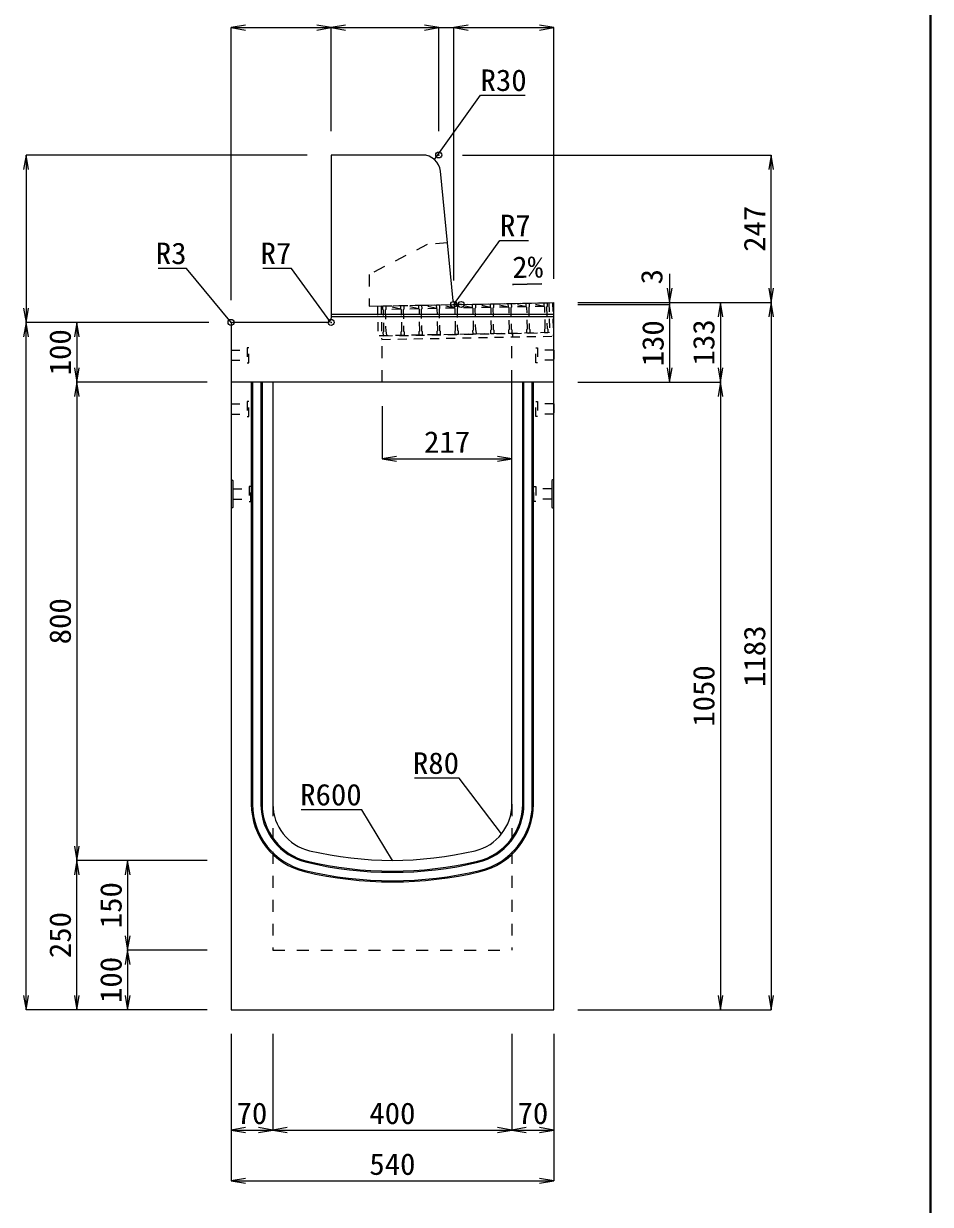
# Model space of a CAD drawing. Units: millimetres at full size; some dimension numbers follow another scale. Extents: x -18734 to 51600, y -18820 to 17820.
# Drawn here: x -2917 to -1400, y 13803 to 15778 of the extents above; entities that cross this region are included whole.
import ezdxf
from ezdxf.enums import TextEntityAlignment as Align

# ---------------------------------------------------------------- set-up
doc = ezdxf.new("R2010")
doc.units = ezdxf.units.MM
doc.header["$LTSCALE"] = 20
doc.header["$PDMODE"] = 32
doc.header["$PDSIZE"] = 10
doc.linetypes.add('USER1', pattern=[2, 1, -1])
doc.linetypes.add('USER2', pattern=[1.35, 0.75, -0.6])
for name, color, linetype, lineweight in [('インサート', 3, 'USER2', 9), ('グレーチング', 7, 'USER2', 5), ('受枠', 3, 'USER2', 9), ('図枠', 7, 'Continuous', 5), ('寸法線', 7, 'Continuous', 13), ('引出線', 4, 'Continuous', 13), ('本体', 2, 'Continuous', 13), ('目地', 132, 'Continuous', 5)]:
    doc.layers.add(name, color=color, linetype=linetype, lineweight=lineweight)
doc.layers.add('作業エリア', color=11, linetype='Continuous')
doc.styles.add('ＭＳ 明朝', font='')
doc.styles.get('ＭＳ 明朝').set_extended_font_data('MS Mincho')

# ---------------------------------------------------------------- blocks, each defined once
blk = doc.blocks.new('open_arrow')
at = {"color": 0, "linetype": 'Continuous', "lineweight": -2}
blk.add_lwpolyline([(7.5, 1.25), (0, 0), (7.5, -1.25)], dxfattribs=at)

msp = doc.modelspace()

# ---------------------------------------------------------------- linework, layer by layer
at = {"layer": 'インサート'}
for p, q in [((-2570, 15231.66), (-2543, 15231.66)), ((-2570, 15231.66), (-2570, 15214.66)), ((-2540, 15235.66), (-2543, 15235.66)), ((-2543, 15235.66), (-2543, 15210.66)), ((-2540, 15210.66), (-2540, 15235.66)), ((-2060, 15235.66), (-2057, 15235.66)), ((-2060, 15210.66), (-2060, 15235.66)), ((-2057, 15235.66), (-2057, 15210.66)), ((-2030, 15231.66), (-2057, 15231.66)), ((-2030, 15231.66), (-2030, 15214.66)), ((-2570, 15214.66), (-2543, 15214.66)), ((-2543, 15210.66), (-2540, 15210.66)), ((-2057, 15210.66), (-2060, 15210.66)), ((-2030, 15214.66), (-2057, 15214.66)), ((-2570, 15141.66), (-2543, 15141.66)), ((-2570, 15141.66), (-2570, 15124.66)), ((-2540, 15145.66), (-2543, 15145.66)), ((-2543, 15145.66), (-2543, 15120.66)), ((-2540, 15120.66), (-2540, 15145.66)), ((-2060, 15145.66), (-2057, 15145.66)), ((-2060, 15120.66), (-2060, 15145.66)), ((-2057, 15145.66), (-2057, 15120.66)), ((-2030, 15141.66), (-2057, 15141.66)), ((-2030, 15141.66), (-2030, 15124.66)), ((-2570, 15124.66), (-2543, 15124.66)), ((-2543, 15120.66), (-2540, 15120.66)), ((-2057, 15120.66), (-2060, 15120.66)), ((-2030, 15124.66), (-2057, 15124.66)), ((-2566.8, 14999.66), (-2539.8, 14999.66)), ((-2566.8, 14999.66), (-2566.8, 14982.66)), ((-2536.8, 15003.66), (-2539.8, 15003.66)), ((-2539.8, 15003.66), (-2539.8, 14978.66)), ((-2536.8, 14978.66), (-2536.8, 15003.66)), ((-2063.2, 15003.66), (-2060.2, 15003.66)), ((-2063.2, 14978.66), (-2063.2, 15003.66)), ((-2060.2, 15003.66), (-2060.2, 14978.66)), ((-2033.2, 14999.66), (-2060.2, 14999.66)), ((-2033.2, 14999.66), (-2033.2, 14982.66)), ((-2566.8, 14982.66), (-2539.8, 14982.66)), ((-2539.8, 14978.66), (-2536.8, 14978.66)), ((-2060.2, 14978.66), (-2063.2, 14978.66)), ((-2033.2, 14982.66), (-2060.2, 14982.66))]:
    msp.add_line(p, q, dxfattribs=at)
at = {"layer": 'グレーチング'}
for p, q in [((-2316.03, 15305.63), (-2041.08, 15310.95)), ((-2105.95, 15303.69), (-2131.07, 15309.21)), ((-2075.96, 15304.27), (-2101.07, 15309.79)), ((-2045.96, 15304.85), (-2071.08, 15310.37)), ((-2285.92, 15300.21), (-2311.03, 15305.72)), ((-2285.92, 15300.21), (-2310.92, 15299.73)), ((-2255.93, 15300.79), (-2281.04, 15306.31)), ((-2255.93, 15300.79), (-2280.92, 15300.31)), ((-2225.93, 15301.37), (-2251.04, 15306.89)), ((-2225.93, 15301.37), (-2250.93, 15300.89)), ((-2195.94, 15301.95), (-2221.05, 15307.47)), ((-2195.94, 15301.95), (-2220.93, 15301.47)), ((-2165.94, 15302.53), (-2191.05, 15308.05)), ((-2165.94, 15302.53), (-2190.94, 15302.05)), ((-2135.95, 15303.11), (-2161.06, 15308.63)), ((-2135.95, 15303.11), (-2160.94, 15302.63)), ((-2105.95, 15303.69), (-2130.95, 15303.21)), ((-2075.96, 15304.27), (-2100.95, 15303.79)), ((-2045.96, 15304.85), (-2070.96, 15304.37)), ((-2315.06, 15255.64), (-2040.11, 15260.96))]:
    msp.add_line(p, q, dxfattribs=at)
for points in [[(-2134.23, 15266.14), (-2134.93, 15302.13), (-2135.95, 15303.11), (-2136.06, 15309.11), (-2131.07, 15309.21), (-2130.95, 15303.21), (-2131.93, 15302.19), (-2131.23, 15266.2), (-2130.21, 15265.22), (-2130.1, 15259.22), (-2135.1, 15259.12), (-2135.21, 15265.12)], [(-2100.95, 15303.79), (-2101.94, 15302.77), (-2101.24, 15266.78), (-2100.22, 15265.8), (-2100.1, 15259.8), (-2105.1, 15259.7), (-2105.22, 15265.7), (-2104.24, 15266.72), (-2104.93, 15302.71), (-2105.95, 15303.69), (-2106.07, 15309.69), (-2101.07, 15309.79)], [(-2070.96, 15304.37), (-2071.94, 15303.35), (-2071.24, 15267.36), (-2070.22, 15266.38), (-2070.11, 15260.38), (-2075.11, 15260.28), (-2075.22, 15266.28), (-2074.24, 15267.3), (-2074.94, 15303.29), (-2075.96, 15304.27), (-2076.08, 15310.27), (-2071.08, 15310.37)], [(-2045.11, 15260.86), (-2045.23, 15266.86), (-2044.25, 15267.88), (-2044.95, 15303.87), (-2045.96, 15304.85), (-2046.08, 15310.85), (-2041.08, 15310.95), (-2040.97, 15304.95), (-2041.95, 15303.93), (-2041.25, 15267.94), (-2040.23, 15266.96), (-2040.11, 15260.96)], [(-2316.03, 15305.63), (-2311.03, 15305.72), (-2310.92, 15299.73), (-2311.9, 15298.71), (-2311.2, 15262.71), (-2310.18, 15261.73), (-2310.06, 15255.73), (-2315.06, 15255.64), (-2315.18, 15261.64), (-2314.2, 15262.66), (-2314.9, 15298.65), (-2315.91, 15299.63)], [(-2281.2, 15263.29), (-2280.19, 15262.31), (-2280.07, 15256.31), (-2285.07, 15256.22), (-2285.18, 15262.22), (-2284.2, 15263.24), (-2284.9, 15299.23), (-2285.92, 15300.21), (-2286.04, 15306.21), (-2281.04, 15306.31), (-2280.92, 15300.31), (-2281.9, 15299.29)], [(-2251.21, 15263.87), (-2250.19, 15262.89), (-2250.08, 15256.9), (-2255.07, 15256.8), (-2255.19, 15262.8), (-2254.21, 15263.82), (-2254.91, 15299.81), (-2255.93, 15300.79), (-2256.04, 15306.79), (-2251.04, 15306.89), (-2250.93, 15300.89), (-2251.91, 15299.87)], [(-2221.22, 15264.45), (-2220.2, 15263.47), (-2220.08, 15257.48), (-2225.08, 15257.38), (-2225.2, 15263.38), (-2224.22, 15264.4), (-2224.91, 15300.39), (-2225.93, 15301.37), (-2226.05, 15307.37), (-2221.05, 15307.47), (-2220.93, 15301.47), (-2221.91, 15300.45)], [(-2191.22, 15265.04), (-2190.2, 15264.06), (-2190.09, 15258.06), (-2195.09, 15257.96), (-2195.2, 15263.96), (-2194.22, 15264.98), (-2194.92, 15300.97), (-2195.94, 15301.95), (-2196.05, 15307.95), (-2191.05, 15308.05), (-2190.94, 15302.05), (-2191.92, 15301.03)], [(-2164.23, 15265.56), (-2164.92, 15301.55), (-2165.94, 15302.53), (-2166.06, 15308.53), (-2161.06, 15308.63), (-2160.94, 15302.63), (-2161.92, 15301.61), (-2161.23, 15265.62), (-2160.21, 15264.64), (-2160.09, 15258.64), (-2165.09, 15258.54), (-2165.21, 15264.54)]]:
    msp.add_lwpolyline(points, close=True, dxfattribs=at)
at = {"layer": '作業エリア'}
for p in [(-2222.5, 15558.16), (-2197.5, 15308.16), (-2185, 15308.16), (-2570, 15278.16), (-2402.5, 15278.16)]:
    msp.add_point(p, dxfattribs=at)
at = {"layer": '受枠'}
for p, q in [((-2325.03, 15305.45), (-2032.08, 15311.12)), ((-2038.08, 15311.01), (-2037.11, 15261.02)), ((-2032.08, 15311.12), (-2031, 15255.13)), ((-2325.03, 15305.45), (-2324.06, 15255.46)), ((-2319.03, 15305.57), (-2317.95, 15249.58)), ((-2037.11, 15261.02), (-2324.06, 15255.46)), ((-2317.95, 15249.58), (-2031, 15255.13))]:
    msp.add_line(p, q, dxfattribs=at)
at = {"layer": '受枠', "linetype": 'Continuous'}
msp.add_line((-2099.1, 15259.82), (-2098.99, 15253.82), dxfattribs=at)
at = {"layer": '図枠', "lineweight": 40}
msp.add_line((-1400, 12080), (-1400, 17620), dxfattribs=at)
at = {"layer": '寸法線'}
for p, q in [((-2570, 15771.26), (-2402.5, 15771.26)), ((-2570, 15315.16), (-2570, 15771.26)), ((-2402.5, 15598.16), (-2402.5, 15771.26)), ((-2402.5, 15771.26), (-2222.5, 15771.26)), ((-2402.5, 15598.16), (-2402.5, 15771.26)), ((-2270.5, 15771.26), (-2149.5, 15771.26)), ((-2222.5, 15598.16), (-2222.5, 15771.26)), ((-2222.5, 15598.16), (-2222.5, 15771.26)), ((-2197.5, 15348.16), (-2197.5, 15771.26)), ((-2197.5, 15771.26), (-2030, 15771.26)), ((-2197.5, 15348.16), (-2197.5, 15771.26)), ((-2030, 15351.16), (-2030, 15771.26)), ((-2912.94, 15558.16), (-2912.94, 15278.16)), ((-2442.5, 15558.16), (-2912.94, 15558.16)), ((-2182.5, 15558.16), (-1666.22, 15558.16)), ((-1666.22, 15311.16), (-1666.22, 15558.16)), ((-1836.22, 15359.16), (-1836.22, 15260.16)), ((-1990, 15311.16), (-1836.22, 15311.16)), ((-1990, 15311.16), (-1751.22, 15311.16)), ((-1990, 15311.16), (-1666.22, 15311.16)), ((-1990, 15311.16), (-1666.22, 15311.16)), ((-1751.22, 15311.16), (-1751.22, 15178.16)), ((-1666.22, 15311.16), (-1666.22, 14128.16)), ((-1990, 15308.16), (-1836.22, 15308.16)), ((-1990, 15308.16), (-1836.22, 15308.16)), ((-1836.22, 15308.16), (-1836.22, 15178.16)), ((-2607, 15278.16), (-2912.94, 15278.16)), ((-2912.94, 14128.16), (-2912.94, 15278.16)), ((-2607, 15278.16), (-2912.94, 15278.16)), ((-2827.94, 15278.16), (-2827.94, 15178.16)), ((-2607, 15278.16), (-2827.94, 15278.16)), ((-2610, 15178.16), (-2827.94, 15178.16)), ((-2827.94, 15178.16), (-2827.94, 14378.16)), ((-2610, 15178.16), (-2827.94, 15178.16)), ((-1990, 15178.16), (-1836.22, 15178.16)), ((-1990, 15178.16), (-1751.22, 15178.16)), ((-1990, 15178.16), (-1751.22, 15178.16)), ((-1751.22, 15178.16), (-1751.22, 14128.16)), ((-2317, 15138.16), (-2317, 15050)), ((-2317, 15050), (-2100, 15050)), ((-2610, 14378.16), (-2827.94, 14378.16)), ((-2827.94, 14128.16), (-2827.94, 14378.16)), ((-2610, 14378.16), (-2827.94, 14378.16)), ((-2742.94, 14378.16), (-2742.94, 14228.16)), ((-2610, 14378.16), (-2742.94, 14378.16)), ((-2610, 14228.16), (-2742.94, 14228.16)), ((-2742.94, 14228.16), (-2742.94, 14128.16)), ((-2610, 14228.16), (-2742.94, 14228.16)), ((-2610, 14128.16), (-2912.94, 14128.16)), ((-2610, 14128.16), (-2827.94, 14128.16)), ((-2610, 14128.16), (-2742.94, 14128.16)), ((-1990, 14128.16), (-1751.22, 14128.16)), ((-1990, 14128.16), (-1666.22, 14128.16)), ((-2570, 14088.16), (-2570, 13927.01)), ((-2570, 14088.16), (-2570, 13842.01)), ((-2500, 14088.16), (-2500, 13927.01)), ((-2500, 14088.16), (-2500, 13927.01)), ((-2100, 14088.16), (-2100, 13927.01)), ((-2100, 14088.16), (-2100, 13927.01)), ((-2030, 14088.16), (-2030, 13927.01)), ((-2030, 14088.16), (-2030, 13842.01)), ((-2570, 13927.01), (-2500, 13927.01)), ((-2500, 13927.01), (-2100, 13927.01)), ((-2100, 13927.01), (-2030, 13927.01)), ((-2570, 13842.01), (-2030, 13842.01))]:
    msp.add_line(p, q, dxfattribs=at)
at = {"layer": '引出線'}
for points in [[(-2229.52, 15550.41), (-2152.6, 15658.1), (-2077.92, 15658.1)], [(-2195.86, 15309.97), (-2120, 15415.18), (-2072.07, 15415.18)], [(-2569.12, 15277.29), (-2644.38, 15368.46), (-2692.11, 15368.46)], [(-2404.55, 15280.21), (-2469.03, 15368.46), (-2516.96, 15368.46)], [(-2098.86, 15341.42), (-2050.15, 15342.4), (-2098.89, 15341.42)], [(-2117.24, 14422.59), (-2188.5, 14515.69), (-2263.17, 14515.69)], [(-2300, 14378.16), (-2351.37, 14462.91), (-2452.37, 14462.91)]]:
    msp.add_lwpolyline(points, dxfattribs=at)
at = {"layer": '本体'}
for p, q in [((-2402.5, 15558.16), (-2402.5, 15285.16)), ((-2249.65, 15558.16), (-2402.5, 15558.16)), ((-2198.13, 15314.47), (-2219.8, 15531.15)), ((-2185, 15308.16), (-2030, 15311.16)), ((-2030, 15178.16), (-2030, 15311.16)), ((-2185, 15308.16), (-2191.17, 15308.16)), ((-2570, 15275.16), (-2570, 15178.16)), ((-2409.5, 15278.16), (-2567, 15278.16)), ((-2570, 15178.16), (-2570, 14128.16)), ((-2500, 15178.16), (-2570, 15178.16)), ((-2030, 15178.16), (-2570, 15178.16)), ((-2500, 15178.16), (-2500, 14472.2)), ((-2100, 14472.2), (-2100, 15178.16)), ((-2030, 15178.16), (-2100, 15178.16)), ((-2030, 14128.16), (-2030, 15178.16)), ((-2570, 14128.16), (-2030, 14128.16))]:
    msp.add_line(p, q, dxfattribs=at)
at = {"layer": '本体', "linetype": 'USER1'}
for p, q in [((-2242, 15408.16), (-2339, 15358.16)), ((-2207.8, 15411.16), (-2242, 15408.16)), ((-2339, 15358.16), (-2339, 15305.18)), ((-2339, 15305.18), (-2185, 15308.16)), ((-2317, 15178.16), (-2317, 15255.6)), ((-2100, 15178.16), (-2100, 15259.8))]:
    msp.add_line(p, q, dxfattribs=at)
at = {"layer": '本体', "lineweight": 9}
for p, q in [((-2570, 15015.66), (-2566.8, 15013.66)), ((-2566.8, 15013.66), (-2566.8, 14968.66)), ((-2030, 15015.66), (-2033.2, 15013.66)), ((-2033.2, 15013.66), (-2033.2, 14968.66)), ((-2566.8, 14968.66), (-2570, 14966.66)), ((-2033.2, 14968.66), (-2030, 14966.66))]:
    msp.add_line(p, q, dxfattribs=at)
at = {"layer": '本体', "linetype": 'USER1', "lineweight": 15}
for p, q in [((-2500, 14472.2), (-2500, 14228.16)), ((-2100, 14472.2), (-2100, 14228.16)), ((-2500, 14228.16), (-2100, 14228.16))]:
    msp.add_line(p, q, dxfattribs=at)
at = {"layer": '本体'}
for centre, radius, start, end in [((-2249.65, 15528.16), 30, 5.71059, 90), ((-2191.17, 15315.16), 7, 185.71059, 270), ((-2567, 15275.16), 3, 90, 180), ((-2409.5, 15285.16), 7, 270, 0), ((-2420, 14472.2), 80, 180, 256.65764), ((-2180, 14472.2), 80, 283.34236, 0), ((-2300, 14978.16), 600, 256.65764, 283.34236)]:
    msp.add_arc(centre, radius, start, end, dxfattribs=at)
at = {"layer": '目地'}
for p, q in [((-2030, 15291.16), (-2402.5, 15291.16)), ((-2030, 15287.16), (-2402.5, 15287.16)), ((-2536, 15178.16), (-2536, 14472.2)), ((-2534, 15178.16), (-2534, 14472.2)), ((-2520, 15178.16), (-2520, 14472.2)), ((-2518, 15178.16), (-2518, 14472.2)), ((-2082, 14472.2), (-2082, 15178.16)), ((-2080, 14472.2), (-2080, 15178.16)), ((-2066, 14472.2), (-2066, 15178.16)), ((-2064, 14472.2), (-2064, 15178.16))]:
    msp.add_line(p, q, dxfattribs=at)
for centre, radius, start, end in [((-2420, 14472.2), 116, 180, 256.65764), ((-2420, 14472.2), 114, 180, 256.65764), ((-2420, 14472.2), 100, 180, 256.65764), ((-2420, 14472.2), 98, 180, 256.65764), ((-2180, 14472.2), 98, 283.34236, 0), ((-2180, 14472.2), 100, 283.34236, 0), ((-2180, 14472.2), 114, 283.34236, 360), ((-2180, 14472.2), 116, 283.34236, 360), ((-2300, 14978.16), 634, 256.65764, 283.34236), ((-2300, 14978.16), 620, 256.65764, 283.34236), ((-2300, 14978.16), 618, 256.65764, 283.34236), ((-2300, 14978.16), 636, 256.65764, 283.34236)]:
    msp.add_arc(centre, radius, start, end, dxfattribs=at)

# ---------------------------------------------------------------- block references
at = {"layer": '寸法線', "xscale": 3.2, "yscale": 3.2}
for p in [(-2570, 15771.26), (-2402.5, 15771.26), (-2197.5, 15771.26), (-2197.5, 15771.26), (-2317, 15050), (-2570, 13927.01), (-2500, 13927.01), (-2100, 13927.01), (-2570, 13842.01)]:
    msp.add_blockref('open_arrow', p, dxfattribs=at)
for p, rotation in [((-2402.5, 15771.26), 180), ((-2222.5, 15771.26), 180), ((-2222.5, 15771.26), 180), ((-2030, 15771.26), 180), ((-2912.94, 15558.16), 270), ((-1666.22, 15558.16), 270), ((-1836.22, 15311.16), 90), ((-1666.22, 15311.16), 90), ((-1751.22, 15311.16), 270), ((-1666.22, 15311.16), 270), ((-2912.94, 15278.16), 90), ((-1836.22, 15308.16), 270), ((-1836.22, 15308.16), 270), ((-2912.94, 15278.16), 270), ((-2827.94, 15278.16), 270), ((-2827.94, 15178.16), 90), ((-1836.22, 15178.16), 90), ((-1751.22, 15178.16), 90), ((-2827.94, 15178.16), 270), ((-1751.22, 15178.16), 270), ((-2100, 15050), 180), ((-2827.94, 14378.16), 90), ((-2827.94, 14378.16), 270), ((-2742.94, 14378.16), 270), ((-2742.94, 14228.16), 90), ((-2742.94, 14228.16), 270), ((-2912.94, 14128.16), 90), ((-2827.94, 14128.16), 90), ((-2742.94, 14128.16), 90), ((-1751.22, 14128.16), 90), ((-1666.22, 14128.16), 90), ((-2500, 13927.01), 180), ((-2100, 13927.01), 180), ((-2030, 13927.01), 180), ((-2030, 13842.01), 180)]:
    msp.add_blockref('open_arrow', p, dxfattribs=dict(at, rotation=rotation))
at = {"layer": '引出線'}
for p, xscale, yscale, rotation in [((-2229.52, 15550.41), 0.16, 0.16, 54.5), ((-2098.86, 15341.42), 0.16, 0.16, 1.1), ((-2195.86, 15309.97), 0.16, 0.16, 54.2), ((-2569.12, 15277.29), 0.16, 0.16, 129.5), ((-2404.55, 15280.21), 0.16, 0.16, 126.2), ((-2117.24, 14422.59), 0.133, 0.133, 127.4), ((-2300, 14378.16), 0.133, 0.133, 121.2)]:
    msp.add_blockref('open_arrow', p, dxfattribs=dict(at, xscale=xscale, yscale=yscale, rotation=rotation))

# ---------------------------------------------------------------- texts
at = {"layer": '寸法線', "style": 'ＭＳ 明朝', "width": 1.05}
for s, p in [('247', (-1694.22, 15434.66)), ('3', (-1866.22, 15354.5)), ('130', (-1864.22, 15243.16)), ('133', (-1779.22, 15244.66)), ('100', (-2855.94, 15228.16)), ('800', (-2855.94, 14778.16)), ('1183', (-1694.22, 14719.66)), ('1050', (-1779.22, 14653.16)), ('150', (-2770.94, 14303.16)), ('250', (-2855.94, 14253.16)), ('100', (-2770.94, 14178.16))]:
    msp.add_text(s, height=36.03, rotation=90, dxfattribs=at).set_placement(p, align=Align.MIDDLE_CENTER)
for s, p in [('217', (-2208.5, 15078)), ('70', (-2535, 13955.01)), ('400', (-2300, 13955.01)), ('70', (-2065, 13955.01)), ('540', (-2300, 13870.01))]:
    msp.add_text(s, height=36.03, dxfattribs=at).set_placement(p, align=Align.MIDDLE_CENTER)
at = {"layer": '引出線', "style": 'ＭＳ 明朝', "width": 1.05}
for s, p in [('R30', (-2152.6, 15701.3)), ('R7', (-2120, 15458.38))]:
    msp.add_text(s, height=36.03, dxfattribs=at).set_placement(p, align=Align.TOP_LEFT)
for s, p in [('R3', (-2644.38, 15411.66)), ('R7', (-2469.03, 15411.66)), ('R80', (-2188.5, 14558.89)), ('R600', (-2351.37, 14506.11))]:
    msp.add_text(s, height=36.03, dxfattribs=at).set_placement(p, align=Align.TOP_RIGHT)
msp.add_text('2%', height=36.03, rotation=1.146, dxfattribs=at).set_placement((-2099.83, 15388.32), align=Align.TOP_LEFT)

doc.saveas('drawing.dxf')
